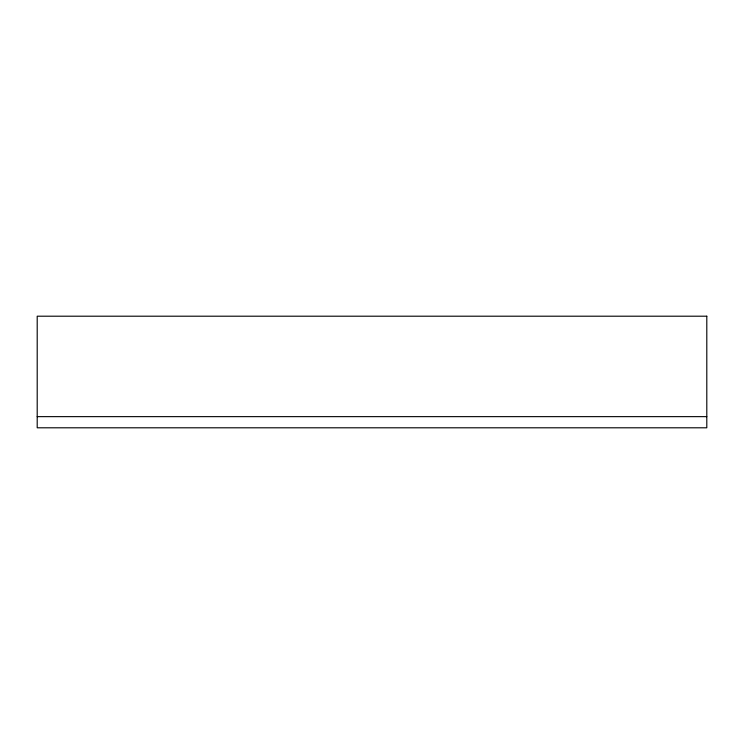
<?xml version="1.0" encoding="UTF-8"?>
<svg xmlns="http://www.w3.org/2000/svg" width="744" height="744" viewBox="0 0 744 744"><rect width="100%" height="100%" fill="white"/><g stroke="black" fill="none" stroke-linecap="round" stroke-linejoin="round"><path stroke-width="1.12" d="M37.2 416.64L706.8 416.64M706.8 316.2L37.2 316.2L37.2 427.8L706.8 427.8L706.8 316.2"/></g></svg>
